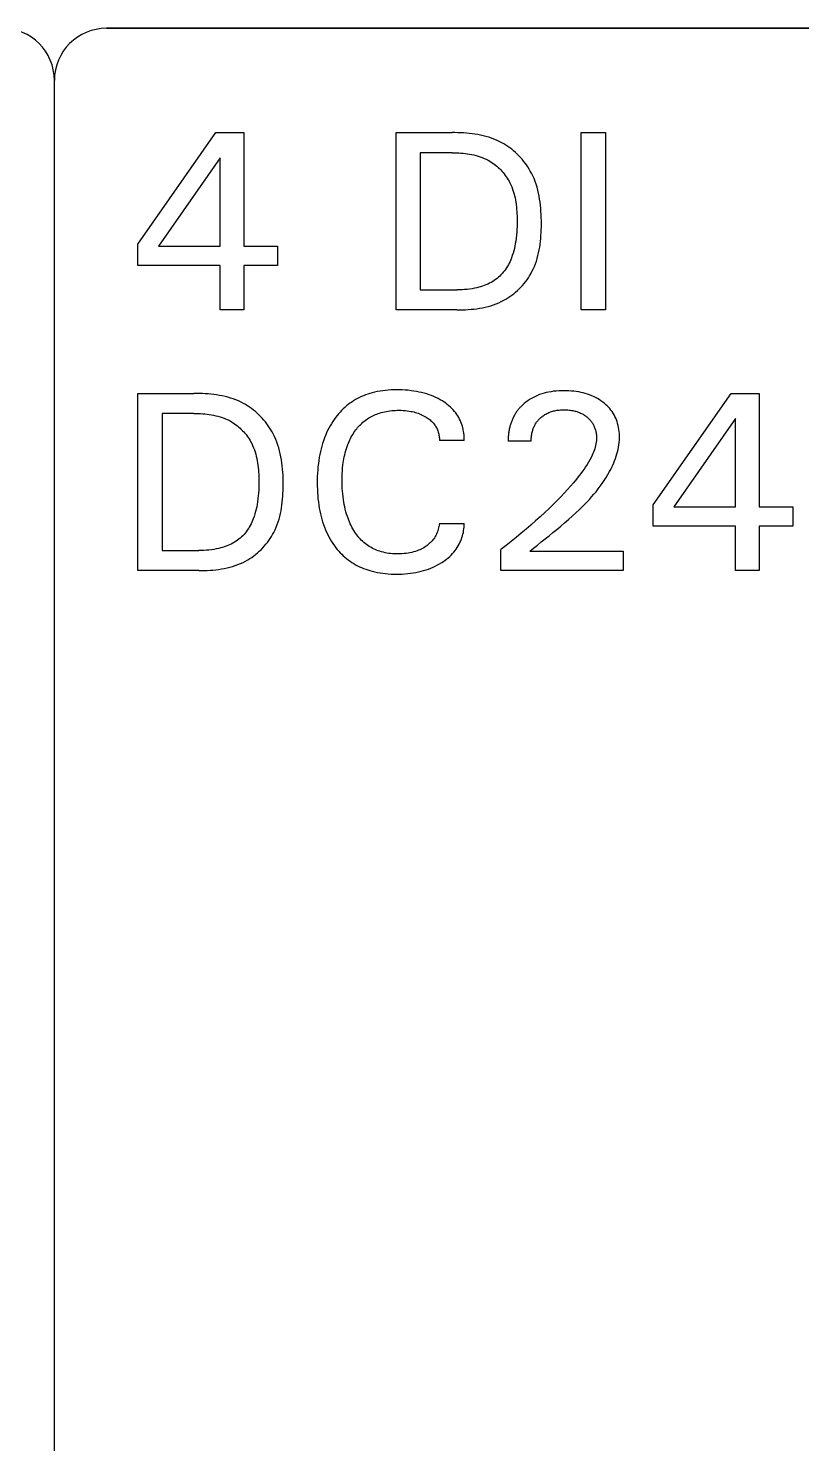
# Model space of a CAD drawing. Extents: x 10 to 656, y -396 to 292.
# Drawn here: x 273.617 to 275.119, y 115.463 to 118.21 of the extents above; entities that cross this region are included whole.
import ezdxf

# ---------------------------------------------------------------- set-up
doc = ezdxf.new("R2010")
doc.units = 0
doc.header["$LTSCALE"] = 5
doc.header["$MEASUREMENT"] = 0
doc.layers.get('0').update_dxf_attribs({"linetype": 'CONTINUOUS'})

msp = doc.modelspace()

# ---------------------------------------------------------------- linework, layer by layer
at = {"color": 7, "linetype": 'Continuous'}
for p, q in [((273.769, 118.2098), (276.6032, 118.2098)), ((276.6032, 118.2098), (273.769, 118.2098)), ((273.6678, 91.5889), (273.6678, 118.1086)), ((273.6678, 101.4882), (273.6678, 118.1086)), ((273.6678, 91.5889), (273.6678, 118.1086)), ((273.6678, 101.4882), (273.6678, 118.1086)), ((273.8297, 117.7908), (273.9814, 118.0073)), ((273.9814, 118.0073), (274.0358, 118.0073)), ((274.0358, 118.0073), (274.0358, 117.7869)), ((274.331, 117.6632), (274.331, 118.0073)), ((274.331, 118.0073), (274.44, 118.0073)), ((274.4454, 118.0073), (274.44, 118.0073)), ((274.4509, 118.0072), (274.4454, 118.0073)), ((274.4565, 118.007), (274.4509, 118.0072)), ((274.462, 118.0067), (274.4565, 118.007)), ((274.4675, 118.0062), (274.462, 118.0067)), ((274.473, 118.0057), (274.4675, 118.0062)), ((274.4785, 118.0051), (274.473, 118.0057)), ((274.484, 118.0043), (274.4785, 118.0051)), ((274.4895, 118.0034), (274.484, 118.0043)), ((274.4949, 118.0023), (274.4895, 118.0034)), ((274.5003, 118.0011), (274.4949, 118.0023)), ((274.5056, 117.9997), (274.5003, 118.0011)), ((274.5109, 117.9982), (274.5056, 117.9997)), ((274.5161, 117.9965), (274.5109, 117.9982)), ((274.5212, 117.9946), (274.5161, 117.9965)), ((274.5263, 117.9925), (274.5212, 117.9946)), ((274.6907, 117.6632), (274.6907, 118.0073)), ((274.6907, 118.0073), (274.7378, 118.0073)), ((274.7378, 118.0073), (274.7378, 117.6632)), ((274.378, 117.9683), (274.378, 117.7022)), ((274.44, 117.9683), (274.378, 117.9683)), ((274.44, 117.9683), (274.4442, 117.9683)), ((274.4442, 117.9683), (274.4484, 117.9682)), ((274.4484, 117.9682), (274.4527, 117.968)), ((274.4527, 117.968), (274.457, 117.9677)), ((274.457, 117.9677), (274.4612, 117.9674)), ((274.4612, 117.9674), (274.4655, 117.9669)), ((274.4655, 117.9669), (274.4697, 117.9664)), ((274.5313, 117.9902), (274.5263, 117.9925)), ((274.5362, 117.9877), (274.5313, 117.9902)), ((274.5402, 117.9854), (274.5362, 117.9877)), ((274.5442, 117.983), (274.5402, 117.9854)), ((274.5481, 117.9804), (274.5442, 117.983)), ((274.5518, 117.9777), (274.5481, 117.9804)), ((274.5556, 117.9749), (274.5518, 117.9777)), ((274.5592, 117.972), (274.5556, 117.9749)), ((274.5627, 117.9689), (274.5592, 117.972)), ((274.5661, 117.9657), (274.5627, 117.9689)), ((273.9897, 117.9583), (273.87, 117.7869)), ((273.9897, 117.7869), (273.9897, 117.9583)), ((274.4697, 117.9664), (274.4739, 117.9657)), ((274.4739, 117.9657), (274.4781, 117.9649)), ((274.4781, 117.9649), (274.4823, 117.964)), ((274.4823, 117.964), (274.4864, 117.963)), ((274.4864, 117.963), (274.4905, 117.9618)), ((274.4905, 117.9618), (274.4946, 117.9605)), ((274.4946, 117.9605), (274.4985, 117.9591)), ((274.4985, 117.9591), (274.5024, 117.9574)), ((274.5024, 117.9574), (274.5063, 117.9557)), ((274.5063, 117.9557), (274.51, 117.9537)), ((274.51, 117.9537), (274.513, 117.952)), ((274.513, 117.952), (274.5159, 117.9502)), ((274.5159, 117.9502), (274.5187, 117.9483)), ((274.5187, 117.9483), (274.5215, 117.9463)), ((274.5215, 117.9463), (274.5242, 117.9442)), ((274.5242, 117.9442), (274.5268, 117.942)), ((274.5268, 117.942), (274.5294, 117.9398)), ((274.5294, 117.9398), (274.5319, 117.9374)), ((274.5694, 117.9624), (274.5661, 117.9657)), ((274.5726, 117.959), (274.5694, 117.9624)), ((274.5757, 117.9555), (274.5726, 117.959)), ((274.5787, 117.9519), (274.5757, 117.9555)), ((274.5816, 117.9482), (274.5787, 117.9519)), ((274.5843, 117.9445), (274.5816, 117.9482)), ((274.5869, 117.9406), (274.5843, 117.9445)), ((274.5894, 117.9367), (274.5869, 117.9406)), ((274.5319, 117.9374), (274.5343, 117.9349)), ((274.5343, 117.9349), (274.5366, 117.9324)), ((274.5366, 117.9324), (274.5389, 117.9298)), ((274.5389, 117.9298), (274.541, 117.9272)), ((274.541, 117.9272), (274.5431, 117.9244)), ((274.5431, 117.9244), (274.5451, 117.9216)), ((274.5451, 117.9216), (274.547, 117.9188)), ((274.547, 117.9188), (274.5488, 117.9159)), ((274.5488, 117.9159), (274.5505, 117.9129)), ((274.5505, 117.9129), (274.5521, 117.9099)), ((274.5917, 117.9327), (274.5894, 117.9367)), ((274.5939, 117.9286), (274.5917, 117.9327)), ((274.5965, 117.9234), (274.5939, 117.9286)), ((274.5989, 117.918), (274.5965, 117.9234)), ((274.601, 117.9125), (274.5989, 117.918)), ((274.603, 117.907), (274.601, 117.9125)), ((274.5521, 117.9099), (274.554, 117.9059)), ((274.554, 117.9059), (274.5557, 117.9019)), ((274.5557, 117.9019), (274.5573, 117.8978)), ((274.5573, 117.8978), (274.5587, 117.8937)), ((274.5587, 117.8937), (274.5599, 117.8895)), ((274.5599, 117.8895), (274.5611, 117.8852)), ((274.5611, 117.8852), (274.562, 117.8809)), ((274.6047, 117.9013), (274.603, 117.907)), ((274.6063, 117.8957), (274.6047, 117.9013)), ((274.6076, 117.8899), (274.6063, 117.8957)), ((274.6088, 117.8841), (274.6076, 117.8899)), ((274.562, 117.8809), (274.5629, 117.8766)), ((274.5629, 117.8766), (274.5636, 117.8722)), ((274.5636, 117.8722), (274.5643, 117.8678)), ((274.5643, 117.8678), (274.5648, 117.8634)), ((274.5648, 117.8634), (274.5652, 117.859)), ((274.5652, 117.859), (274.5655, 117.8546)), ((274.6098, 117.8782), (274.6088, 117.8841)), ((274.6107, 117.8723), (274.6098, 117.8782)), ((274.6114, 117.8664), (274.6107, 117.8723)), ((274.612, 117.8604), (274.6114, 117.8664)), ((274.6124, 117.8544), (274.612, 117.8604)), ((274.5655, 117.8546), (274.5658, 117.8502)), ((274.5658, 117.8502), (274.5659, 117.8457)), ((274.5659, 117.8457), (274.566, 117.8413)), ((274.566, 117.8311), (274.5659, 117.8253)), ((274.566, 117.8413), (274.5661, 117.8369)), ((274.5661, 117.8369), (274.566, 117.8311)), ((274.6128, 117.8484), (274.6124, 117.8544)), ((274.613, 117.8424), (274.6128, 117.8484)), ((274.6131, 117.8363), (274.613, 117.8424)), ((274.6131, 117.8303), (274.6131, 117.8363)), ((274.6131, 117.8246), (274.6131, 117.8303)), ((274.5641, 117.8024), (274.5633, 117.7967)), ((274.5648, 117.8081), (274.5641, 117.8024)), ((274.5653, 117.8138), (274.5648, 117.8081)), ((274.5656, 117.8195), (274.5653, 117.8138)), ((274.5659, 117.8253), (274.5656, 117.8195)), ((274.6114, 117.7962), (274.612, 117.8018)), ((274.612, 117.8018), (274.6124, 117.8075)), ((274.6124, 117.8075), (274.6127, 117.8131)), ((274.6127, 117.8131), (274.613, 117.8188)), ((274.613, 117.8188), (274.6131, 117.8246)), ((273.8297, 117.7493), (273.8297, 117.7908)), ((273.87, 117.7869), (273.9897, 117.7869)), ((274.0358, 117.7869), (274.1009, 117.7869)), ((274.1009, 117.7869), (274.1009, 117.7493)), ((274.5595, 117.7778), (274.5582, 117.7732)), ((274.5607, 117.7825), (274.5595, 117.7778)), ((274.5617, 117.7872), (274.5607, 117.7825)), ((274.5626, 117.7919), (274.5617, 117.7872)), ((274.5633, 117.7967), (274.5626, 117.7919)), ((274.6079, 117.774), (274.609, 117.7795)), ((274.609, 117.7795), (274.6099, 117.785)), ((274.6099, 117.785), (274.6108, 117.7906)), ((274.6108, 117.7906), (274.6114, 117.7962)), ((273.9897, 117.7493), (273.8297, 117.7493)), ((273.9897, 117.6632), (273.9897, 117.7493)), ((274.0358, 117.7493), (274.0358, 117.6632)), ((274.1009, 117.7493), (274.0358, 117.7493)), ((274.5474, 117.7478), (274.5456, 117.7447)), ((274.5492, 117.7509), (274.5474, 117.7478)), ((274.5508, 117.7541), (274.5492, 117.7509)), ((274.5524, 117.7574), (274.5508, 117.7541)), ((274.5538, 117.7607), (274.5524, 117.7574)), ((274.5551, 117.764), (274.5538, 117.7607)), ((274.5567, 117.7686), (274.5551, 117.764)), ((274.5582, 117.7732), (274.5567, 117.7686)), ((274.5974, 117.7424), (274.5996, 117.7475)), ((274.5996, 117.7475), (274.6017, 117.7527)), ((274.6017, 117.7527), (274.6035, 117.7579)), ((274.6035, 117.7579), (274.6051, 117.7632)), ((274.6051, 117.7632), (274.6066, 117.7686)), ((274.6066, 117.7686), (274.6079, 117.774)), ((274.5216, 117.7203), (274.5188, 117.7185)), ((274.5244, 117.7223), (274.5216, 117.7203)), ((274.5271, 117.7243), (274.5244, 117.7223)), ((274.5298, 117.7265), (274.5271, 117.7243)), ((274.5323, 117.7288), (274.5298, 117.7265)), ((274.5347, 117.7311), (274.5323, 117.7288)), ((274.5371, 117.7336), (274.5347, 117.7311)), ((274.5393, 117.7362), (274.5371, 117.7336)), ((274.5414, 117.7388), (274.5393, 117.7362)), ((274.5436, 117.7417), (274.5414, 117.7388)), ((274.5456, 117.7447), (274.5436, 117.7417)), ((274.5825, 117.7179), (274.5853, 117.7217)), ((274.5853, 117.7217), (274.5879, 117.7255)), ((274.5879, 117.7255), (274.5904, 117.7294)), ((274.5904, 117.7294), (274.5927, 117.7334)), ((274.5927, 117.7334), (274.5949, 117.7375)), ((274.5949, 117.7375), (274.5974, 117.7424)), ((274.378, 117.7022), (274.4495, 117.7022)), ((274.4543, 117.7023), (274.4495, 117.7022)), ((274.4592, 117.7024), (274.4543, 117.7023)), ((274.4641, 117.7027), (274.4592, 117.7024)), ((274.4689, 117.7031), (274.4641, 117.7027)), ((274.4737, 117.7037), (274.4689, 117.7031)), ((274.4786, 117.7044), (274.4737, 117.7037)), ((274.4833, 117.7053), (274.4786, 117.7044)), ((274.4881, 117.7063), (274.4833, 117.7053)), ((274.4917, 117.7072), (274.4881, 117.7063)), ((274.4952, 117.7082), (274.4917, 117.7072)), ((274.4987, 117.7093), (274.4952, 117.7082)), ((274.5022, 117.7105), (274.4987, 117.7093)), ((274.5056, 117.7119), (274.5022, 117.7105)), ((274.509, 117.7133), (274.5056, 117.7119)), ((274.5123, 117.7149), (274.509, 117.7133)), ((274.5156, 117.7166), (274.5123, 117.7149)), ((274.5188, 117.7185), (274.5156, 117.7166)), ((274.556, 117.6917), (274.5596, 117.6946)), ((274.5596, 117.6946), (274.5632, 117.6976)), ((274.5632, 117.6976), (274.5667, 117.7007)), ((274.5667, 117.7007), (274.5701, 117.7039)), ((274.5701, 117.7039), (274.5734, 117.7073)), ((274.5734, 117.7073), (274.5765, 117.7107)), ((274.5765, 117.7107), (274.5796, 117.7143)), ((274.5796, 117.7143), (274.5825, 117.7179)), ((274.4713, 117.6639), (274.4768, 117.6644)), ((274.4768, 117.6644), (274.4823, 117.6649)), ((274.4823, 117.6649), (274.4879, 117.6656)), ((274.4879, 117.6656), (274.4933, 117.6665)), ((274.4933, 117.6665), (274.4988, 117.6674)), ((274.4988, 117.6674), (274.5042, 117.6686)), ((274.5042, 117.6686), (274.5096, 117.6699)), ((274.5096, 117.6699), (274.5149, 117.6714)), ((274.5149, 117.6714), (274.5201, 117.6731)), ((274.5201, 117.6731), (274.5253, 117.6749)), ((274.5253, 117.6749), (274.5304, 117.677)), ((274.5304, 117.677), (274.5354, 117.6793)), ((274.5354, 117.6793), (274.5403, 117.6818)), ((274.5403, 117.6818), (274.5443, 117.684)), ((274.5443, 117.684), (274.5483, 117.6865)), ((274.5483, 117.6865), (274.5522, 117.689)), ((274.5522, 117.689), (274.556, 117.6917)), ((274.0358, 117.6632), (273.9897, 117.6632)), ((274.4492, 117.6632), (274.331, 117.6632)), ((274.4492, 117.6632), (274.4547, 117.6632)), ((274.4547, 117.6632), (274.4602, 117.6634)), ((274.4602, 117.6634), (274.4658, 117.6636)), ((274.4658, 117.6636), (274.4713, 117.6639)), ((274.7378, 117.6632), (274.6907, 117.6632)), ((273.8297, 117.1571), (273.8297, 117.5012)), ((273.8297, 117.5012), (273.9388, 117.5012)), ((273.9442, 117.5012), (273.9388, 117.5012)), ((273.9497, 117.5011), (273.9442, 117.5012)), ((273.9552, 117.5009), (273.9497, 117.5011)), ((273.9608, 117.5006), (273.9552, 117.5009)), ((273.9663, 117.5001), (273.9608, 117.5006)), ((273.9718, 117.4996), (273.9663, 117.5001)), ((273.9773, 117.499), (273.9718, 117.4996)), ((274.2761, 117.4996), (274.272, 117.4982)), ((274.2802, 117.501), (274.2761, 117.4996)), ((274.2844, 117.5022), (274.2802, 117.501)), ((274.2895, 117.5035), (274.2844, 117.5022)), ((274.2948, 117.5046), (274.2895, 117.5035)), ((274.3, 117.5056), (274.2948, 117.5046)), ((274.3053, 117.5063), (274.3, 117.5056)), ((274.3106, 117.507), (274.3053, 117.5063)), ((274.3159, 117.5075), (274.3106, 117.507)), ((274.3212, 117.5078), (274.3159, 117.5075)), ((274.3266, 117.508), (274.3212, 117.5078)), ((274.3319, 117.5081), (274.3266, 117.508)), ((274.3376, 117.508), (274.3319, 117.5081)), ((274.3432, 117.5078), (274.3376, 117.508)), ((274.3489, 117.5075), (274.3432, 117.5078)), ((274.3545, 117.5071), (274.3489, 117.5075)), ((274.3601, 117.5064), (274.3545, 117.5071)), ((274.3657, 117.5057), (274.3601, 117.5064)), ((274.3707, 117.5048), (274.3657, 117.5057)), ((274.3757, 117.5038), (274.3707, 117.5048)), ((274.3807, 117.5027), (274.3757, 117.5038)), ((274.3856, 117.5014), (274.3807, 117.5027)), ((274.3905, 117.5), (274.3856, 117.5014)), ((274.3953, 117.4984), (274.3905, 117.5)), ((274.6141, 117.5002), (274.6098, 117.4988)), ((274.6184, 117.5015), (274.6141, 117.5002)), ((274.6227, 117.5026), (274.6184, 117.5015)), ((274.6271, 117.5036), (274.6227, 117.5026)), ((274.632, 117.5045), (274.6271, 117.5036)), ((274.637, 117.5052), (274.632, 117.5045)), ((274.6419, 117.5057), (274.637, 117.5052)), ((274.6469, 117.5061), (274.6419, 117.5057)), ((274.6518, 117.5063), (274.6469, 117.5061)), ((274.6568, 117.5064), (274.6518, 117.5063)), ((274.6617, 117.5063), (274.6568, 117.5064)), ((274.6665, 117.5061), (274.6617, 117.5063)), ((274.6714, 117.5058), (274.6665, 117.5061)), ((274.6762, 117.5053), (274.6714, 117.5058)), ((274.681, 117.5047), (274.6762, 117.5053)), ((274.6858, 117.5039), (274.681, 117.5047)), ((274.6901, 117.5031), (274.6858, 117.5039)), ((274.6943, 117.5021), (274.6901, 117.5031)), ((274.6985, 117.501), (274.6943, 117.5021)), ((274.7027, 117.4997), (274.6985, 117.501)), ((274.7068, 117.4982), (274.7027, 117.4997)), ((274.83, 117.2847), (274.9817, 117.5012)), ((274.9817, 117.5012), (275.0361, 117.5012)), ((275.0361, 117.5012), (275.0361, 117.2808)), ((273.9828, 117.4982), (273.9773, 117.499)), ((273.9882, 117.4973), (273.9828, 117.4982)), ((273.9937, 117.4962), (273.9882, 117.4973)), ((273.9991, 117.495), (273.9937, 117.4962)), ((274.0044, 117.4936), (273.9991, 117.495)), ((274.0097, 117.4921), (274.0044, 117.4936)), ((274.0149, 117.4904), (274.0097, 117.4921)), ((274.02, 117.4885), (274.0149, 117.4904)), ((274.0251, 117.4864), (274.02, 117.4885)), ((274.0301, 117.4841), (274.0251, 117.4864)), ((274.035, 117.4816), (274.0301, 117.4841)), ((274.039, 117.4793), (274.035, 117.4816)), ((274.0429, 117.4769), (274.039, 117.4793)), ((274.0468, 117.4743), (274.0429, 117.4769)), ((274.0506, 117.4716), (274.0468, 117.4743)), ((274.2316, 117.4739), (274.2284, 117.4709)), ((274.2348, 117.4767), (274.2316, 117.4739)), ((274.2382, 117.4794), (274.2348, 117.4767)), ((274.2416, 117.482), (274.2382, 117.4794)), ((274.2451, 117.4844), (274.2416, 117.482)), ((274.2487, 117.4868), (274.2451, 117.4844)), ((274.2524, 117.489), (274.2487, 117.4868)), ((274.2562, 117.4911), (274.2524, 117.489)), ((274.2601, 117.4931), (274.2562, 117.4911)), ((274.264, 117.4949), (274.2601, 117.4931)), ((274.268, 117.4966), (274.264, 117.4949)), ((274.272, 117.4982), (274.268, 117.4966)), ((274.3998, 117.4968), (274.3953, 117.4984)), ((274.4042, 117.495), (274.3998, 117.4968)), ((274.4085, 117.4931), (274.4042, 117.495)), ((274.4127, 117.491), (274.4085, 117.4931)), ((274.4169, 117.4888), (274.4127, 117.491)), ((274.421, 117.4864), (274.4169, 117.4888)), ((274.4242, 117.4843), (274.421, 117.4864)), ((274.4274, 117.4821), (274.4242, 117.4843)), ((274.4306, 117.4797), (274.4274, 117.4821)), ((274.4336, 117.4773), (274.4306, 117.4797)), ((274.4365, 117.4747), (274.4336, 117.4773)), ((274.4393, 117.472), (274.4365, 117.4747)), ((274.442, 117.4692), (274.4393, 117.472)), ((274.5705, 117.4722), (274.5695, 117.471)), ((274.5716, 117.4735), (274.5705, 117.4722)), ((274.5728, 117.4747), (274.5716, 117.4735)), ((274.5739, 117.4759), (274.5728, 117.4747)), ((274.5751, 117.477), (274.5739, 117.4759)), ((274.5763, 117.4782), (274.5751, 117.477)), ((274.5775, 117.4793), (274.5763, 117.4782)), ((274.5787, 117.4804), (274.5775, 117.4793)), ((274.58, 117.4815), (274.5787, 117.4804)), ((274.5833, 117.4842), (274.58, 117.4815)), ((274.5867, 117.4867), (274.5833, 117.4842)), ((274.5903, 117.4891), (274.5867, 117.4867)), ((274.5939, 117.4913), (274.5903, 117.4891)), ((274.5977, 117.4934), (274.5939, 117.4913)), ((274.6015, 117.4953), (274.5977, 117.4934)), ((274.6056, 117.4971), (274.6015, 117.4953)), ((274.6098, 117.4988), (274.6056, 117.4971)), ((274.7109, 117.4966), (274.7068, 117.4982)), ((274.7146, 117.4949), (274.7109, 117.4966)), ((274.7183, 117.4931), (274.7146, 117.4949)), ((274.7219, 117.4912), (274.7183, 117.4931)), ((274.7254, 117.4891), (274.7219, 117.4912)), ((274.7288, 117.4868), (274.7254, 117.4891)), ((274.7322, 117.4844), (274.7288, 117.4868)), ((274.7351, 117.4821), (274.7322, 117.4844)), ((274.7379, 117.4797), (274.7351, 117.4821)), ((274.7407, 117.4772), (274.7379, 117.4797)), ((274.7433, 117.4745), (274.7407, 117.4772)), ((274.7458, 117.4717), (274.7433, 117.4745)), ((273.8768, 117.4622), (273.8768, 117.1961)), ((273.9388, 117.4622), (273.8768, 117.4622)), ((273.9388, 117.4622), (273.943, 117.4622)), ((273.943, 117.4622), (273.9472, 117.4621)), ((273.9472, 117.4621), (273.9515, 117.4619)), ((273.9515, 117.4619), (273.9557, 117.4616)), ((273.9557, 117.4616), (273.96, 117.4613)), ((273.96, 117.4613), (273.9643, 117.4608)), ((273.9643, 117.4608), (273.9685, 117.4603)), ((273.9685, 117.4603), (273.9727, 117.4596)), ((273.9727, 117.4596), (273.9769, 117.4588)), ((273.9769, 117.4588), (273.9811, 117.4579)), ((273.9811, 117.4579), (273.9852, 117.4569)), ((273.9852, 117.4569), (273.9893, 117.4557)), ((273.9893, 117.4557), (273.9933, 117.4544)), ((273.9933, 117.4544), (273.9973, 117.453)), ((273.9973, 117.453), (274.0012, 117.4513)), ((274.0012, 117.4513), (274.005, 117.4496)), ((274.005, 117.4496), (274.0088, 117.4476)), ((274.0088, 117.4476), (274.0118, 117.4459)), ((274.0118, 117.4459), (274.0147, 117.4441)), ((274.0543, 117.4688), (274.0506, 117.4716)), ((274.0579, 117.4659), (274.0543, 117.4688)), ((274.0615, 117.4628), (274.0579, 117.4659)), ((274.0649, 117.4596), (274.0615, 117.4628)), ((274.0682, 117.4563), (274.0649, 117.4596)), ((274.0714, 117.4529), (274.0682, 117.4563)), ((274.0745, 117.4494), (274.0714, 117.4529)), ((274.0775, 117.4458), (274.0745, 117.4494)), ((274.0803, 117.4421), (274.0775, 117.4458)), ((274.2082, 117.4466), (274.2055, 117.4423)), ((274.2111, 117.4508), (274.2082, 117.4466)), ((274.2141, 117.4549), (274.2111, 117.4508)), ((274.2168, 117.4583), (274.2141, 117.4549)), ((274.2195, 117.4616), (274.2168, 117.4583)), ((274.2224, 117.4648), (274.2195, 117.4616)), ((274.2254, 117.4679), (274.2224, 117.4648)), ((274.2284, 117.4709), (274.2254, 117.4679)), ((274.2645, 117.443), (274.2666, 117.445)), ((274.2666, 117.445), (274.2688, 117.4468)), ((274.2688, 117.4468), (274.2711, 117.4486)), ((274.2711, 117.4486), (274.2734, 117.4503)), ((274.2734, 117.4503), (274.2758, 117.4519)), ((274.2758, 117.4519), (274.2782, 117.4535)), ((274.2782, 117.4535), (274.2807, 117.455)), ((274.2807, 117.455), (274.2832, 117.4563)), ((274.2832, 117.4563), (274.2858, 117.4576)), ((274.2858, 117.4576), (274.2884, 117.4589)), ((274.2884, 117.4589), (274.291, 117.46)), ((274.291, 117.46), (274.2937, 117.4611)), ((274.2937, 117.4611), (274.2964, 117.4621)), ((274.2964, 117.4621), (274.2992, 117.463)), ((274.2992, 117.463), (274.3019, 117.4638)), ((274.3019, 117.4638), (274.3053, 117.4647)), ((274.3053, 117.4647), (274.3088, 117.4655)), ((274.3088, 117.4655), (274.3122, 117.4662)), ((274.3122, 117.4662), (274.3157, 117.4668)), ((274.3157, 117.4668), (274.3192, 117.4673)), ((274.3192, 117.4673), (274.3227, 117.4677)), ((274.3227, 117.4677), (274.3262, 117.468)), ((274.3262, 117.468), (274.3298, 117.4682)), ((274.3298, 117.4682), (274.3333, 117.4683)), ((274.3333, 117.4683), (274.3368, 117.4683)), ((274.3368, 117.4683), (274.3408, 117.4683)), ((274.3408, 117.4683), (274.3448, 117.4681)), ((274.3448, 117.4681), (274.3487, 117.4678)), ((274.3487, 117.4678), (274.3527, 117.4674)), ((274.3527, 117.4674), (274.3566, 117.4669)), ((274.3566, 117.4669), (274.3596, 117.4663)), ((274.3596, 117.4663), (274.3626, 117.4658)), ((274.3626, 117.4658), (274.3655, 117.4651)), ((274.3655, 117.4651), (274.3684, 117.4643)), ((274.3684, 117.4643), (274.3713, 117.4634)), ((274.3713, 117.4634), (274.3742, 117.4625)), ((274.3742, 117.4625), (274.3768, 117.4615)), ((274.3768, 117.4615), (274.3795, 117.4604)), ((274.3795, 117.4604), (274.382, 117.4592)), ((274.382, 117.4592), (274.3846, 117.4579)), ((274.3846, 117.4579), (274.387, 117.4566)), ((274.387, 117.4566), (274.3895, 117.4551)), ((274.3895, 117.4551), (274.3915, 117.4539)), ((274.3915, 117.4539), (274.3934, 117.4526)), ((274.3934, 117.4526), (274.3953, 117.4512)), ((274.3953, 117.4512), (274.3971, 117.4497)), ((274.3971, 117.4497), (274.3989, 117.4482)), ((274.3989, 117.4482), (274.4006, 117.4466)), ((274.4006, 117.4466), (274.4022, 117.4449)), ((274.4022, 117.4449), (274.4037, 117.4432)), ((274.4445, 117.4663), (274.442, 117.4692)), ((274.4468, 117.4634), (274.4445, 117.4663)), ((274.4489, 117.4604), (274.4468, 117.4634)), ((274.4509, 117.4574), (274.4489, 117.4604)), ((274.4527, 117.4542), (274.4509, 117.4574)), ((274.4544, 117.451), (274.4527, 117.4542)), ((274.456, 117.4477), (274.4544, 117.451)), ((274.4574, 117.4443), (274.456, 117.4477)), ((274.5549, 117.4457), (274.5543, 117.4441)), ((274.5555, 117.4474), (274.5549, 117.4457)), ((274.5562, 117.4491), (274.5555, 117.4474)), ((274.5569, 117.4507), (274.5562, 117.4491)), ((274.5576, 117.4523), (274.5569, 117.4507)), ((274.5583, 117.4539), (274.5576, 117.4523)), ((274.5591, 117.4555), (274.5583, 117.4539)), ((274.56, 117.4571), (274.5591, 117.4555)), ((274.5608, 117.4586), (274.56, 117.4571)), ((274.5617, 117.4601), (274.5608, 117.4586)), ((274.5626, 117.4616), (274.5617, 117.4601)), ((274.5635, 117.463), (274.5626, 117.4616)), ((274.5644, 117.4644), (274.5635, 117.463)), ((274.5654, 117.4658), (274.5644, 117.4644)), ((274.5664, 117.4671), (274.5654, 117.4658)), ((274.5674, 117.4684), (274.5664, 117.4671)), ((274.5684, 117.4697), (274.5674, 117.4684)), ((274.5695, 117.471), (274.5684, 117.4697)), ((274.603, 117.4437), (274.604, 117.4451)), ((274.604, 117.4451), (274.605, 117.4465)), ((274.605, 117.4465), (274.6061, 117.4479)), ((274.6061, 117.4479), (274.6072, 117.4492)), ((274.6072, 117.4492), (274.6084, 117.4505)), ((274.6084, 117.4505), (274.6096, 117.4517)), ((274.6096, 117.4517), (274.6108, 117.453)), ((274.6108, 117.453), (274.6123, 117.4543)), ((274.6123, 117.4543), (274.6138, 117.4556)), ((274.6138, 117.4556), (274.6154, 117.4568)), ((274.6154, 117.4568), (274.6169, 117.4579)), ((274.6169, 117.4579), (274.6186, 117.4591)), ((274.6186, 117.4591), (274.6202, 117.4601)), ((274.6202, 117.4601), (274.622, 117.4611)), ((274.622, 117.4611), (274.6237, 117.462)), ((274.6237, 117.462), (274.6255, 117.4629)), ((274.6255, 117.4629), (274.6274, 117.4638)), ((274.6274, 117.4638), (274.6293, 117.4645)), ((274.6293, 117.4645), (274.6312, 117.4652)), ((274.6312, 117.4652), (274.6331, 117.4659)), ((274.6331, 117.4659), (274.6351, 117.4665)), ((274.6351, 117.4665), (274.637, 117.467)), ((274.637, 117.467), (274.639, 117.4675)), ((274.639, 117.4675), (274.6412, 117.4679)), ((274.6412, 117.4679), (274.6434, 117.4683)), ((274.6434, 117.4683), (274.6456, 117.4686)), ((274.6456, 117.4686), (274.6479, 117.4689)), ((274.6479, 117.4689), (274.6501, 117.469)), ((274.6501, 117.469), (274.6523, 117.4692)), ((274.6523, 117.4692), (274.6546, 117.4693)), ((274.6546, 117.4693), (274.6568, 117.4693)), ((274.6568, 117.4693), (274.6593, 117.4693)), ((274.6593, 117.4693), (274.6618, 117.4692)), ((274.6618, 117.4692), (274.6643, 117.469)), ((274.6643, 117.469), (274.6668, 117.4688)), ((274.6668, 117.4688), (274.6692, 117.4685)), ((274.6692, 117.4685), (274.6717, 117.4682)), ((274.6717, 117.4682), (274.6742, 117.4677)), ((274.6742, 117.4677), (274.6761, 117.4674)), ((274.6761, 117.4674), (274.678, 117.4669)), ((274.678, 117.4669), (274.6799, 117.4664)), ((274.6799, 117.4664), (274.6818, 117.4659)), ((274.6818, 117.4659), (274.6836, 117.4653)), ((274.6836, 117.4653), (274.6855, 117.4646)), ((274.6855, 117.4646), (274.6873, 117.4639)), ((274.6873, 117.4639), (274.6891, 117.4631)), ((274.6891, 117.4631), (274.6908, 117.4623)), ((274.6908, 117.4623), (274.6924, 117.4615)), ((274.6924, 117.4615), (274.6941, 117.4606)), ((274.6941, 117.4606), (274.6956, 117.4597)), ((274.6956, 117.4597), (274.6972, 117.4587)), ((274.6972, 117.4587), (274.6987, 117.4576)), ((274.6987, 117.4576), (274.7002, 117.4565)), ((274.7002, 117.4565), (274.7017, 117.4554)), ((274.7017, 117.4554), (274.703, 117.4543)), ((274.703, 117.4543), (274.7043, 117.4532)), ((274.7043, 117.4532), (274.7055, 117.452)), ((274.7055, 117.452), (274.7067, 117.4508)), ((274.7067, 117.4508), (274.7079, 117.4495)), ((274.7079, 117.4495), (274.709, 117.4482)), ((274.709, 117.4482), (274.71, 117.4469)), ((274.71, 117.4469), (274.711, 117.4455)), ((274.711, 117.4455), (274.712, 117.4441)), ((274.7481, 117.4689), (274.7458, 117.4717)), ((274.7503, 117.4659), (274.7481, 117.4689)), ((274.7523, 117.4628), (274.7503, 117.4659)), ((274.7542, 117.4597), (274.7523, 117.4628)), ((274.7559, 117.4564), (274.7542, 117.4597)), ((274.7575, 117.4531), (274.7559, 117.4564)), ((274.7589, 117.4497), (274.7575, 117.4531)), ((274.7601, 117.4463), (274.7589, 117.4497)), ((274.7612, 117.4428), (274.7601, 117.4463)), ((274.99, 117.4522), (274.8702, 117.2808)), ((274.99, 117.2808), (274.99, 117.4522)), ((274.0147, 117.4441), (274.0175, 117.4422)), ((274.0175, 117.4422), (274.0203, 117.4402)), ((274.0203, 117.4402), (274.023, 117.4381)), ((274.023, 117.4381), (274.0256, 117.4359)), ((274.0256, 117.4359), (274.0282, 117.4337)), ((274.0282, 117.4337), (274.0307, 117.4313)), ((274.0307, 117.4313), (274.0331, 117.4288)), ((274.0331, 117.4288), (274.0354, 117.4263)), ((274.0354, 117.4263), (274.0377, 117.4237)), ((274.0377, 117.4237), (274.0398, 117.4211)), ((274.0398, 117.4211), (274.0419, 117.4183)), ((274.0419, 117.4183), (274.0439, 117.4155)), ((274.0831, 117.4384), (274.0803, 117.4421)), ((274.0857, 117.4345), (274.0831, 117.4384)), ((274.0882, 117.4306), (274.0857, 117.4345)), ((274.0905, 117.4266), (274.0882, 117.4306)), ((274.0927, 117.4225), (274.0905, 117.4266)), ((274.0953, 117.4173), (274.0927, 117.4225)), ((274.0977, 117.4119), (274.0953, 117.4173)), ((274.1941, 117.4197), (274.192, 117.4146)), ((274.1961, 117.4244), (274.1941, 117.4197)), ((274.1982, 117.429), (274.1961, 117.4244)), ((274.2005, 117.4335), (274.1982, 117.429)), ((274.203, 117.438), (274.2005, 117.4335)), ((274.2055, 117.4423), (274.203, 117.438)), ((274.2442, 117.4166), (274.2459, 117.4195)), ((274.2459, 117.4195), (274.2475, 117.4223)), ((274.2475, 117.4223), (274.2493, 117.4251)), ((274.2493, 117.4251), (274.2512, 117.4278)), ((274.2512, 117.4278), (274.2529, 117.4302)), ((274.2529, 117.4302), (274.2547, 117.4324)), ((274.2547, 117.4324), (274.2565, 117.4347)), ((274.2565, 117.4347), (274.2584, 117.4369)), ((274.2584, 117.4369), (274.2604, 117.439)), ((274.2604, 117.439), (274.2624, 117.441)), ((274.2624, 117.441), (274.2645, 117.443)), ((274.4037, 117.4432), (274.4051, 117.4415)), ((274.4051, 117.4415), (274.4063, 117.4397)), ((274.4063, 117.4397), (274.4075, 117.4379)), ((274.4075, 117.4379), (274.4086, 117.4361)), ((274.4086, 117.4361), (274.4097, 117.4342)), ((274.4097, 117.4342), (274.4106, 117.4322)), ((274.4106, 117.4322), (274.4115, 117.4302)), ((274.4115, 117.4302), (274.4123, 117.4282)), ((274.4123, 117.4282), (274.4129, 117.4262)), ((274.4129, 117.4262), (274.4135, 117.4242)), ((274.4135, 117.4242), (274.414, 117.4222)), ((274.414, 117.4222), (274.4144, 117.4202)), ((274.4144, 117.4202), (274.4147, 117.4182)), ((274.4147, 117.4182), (274.4149, 117.4162)), ((274.4587, 117.4408), (274.4574, 117.4443)), ((274.4598, 117.4375), (274.4587, 117.4408)), ((274.4607, 117.4342), (274.4598, 117.4375)), ((274.4615, 117.4308), (274.4607, 117.4342)), ((274.4622, 117.4273), (274.4615, 117.4308)), ((274.4627, 117.4239), (274.4622, 117.4273)), ((274.4631, 117.4204), (274.4627, 117.4239)), ((274.4633, 117.417), (274.4631, 117.4204)), ((274.549, 117.418), (274.5489, 117.4161)), ((274.5492, 117.4199), (274.549, 117.418)), ((274.5494, 117.4219), (274.5492, 117.4199)), ((274.5496, 117.4238), (274.5494, 117.4219)), ((274.5499, 117.4258), (274.5496, 117.4238)), ((274.5502, 117.4277), (274.5499, 117.4258)), ((274.5505, 117.4296), (274.5502, 117.4277)), ((274.5509, 117.4315), (274.5505, 117.4296)), ((274.5513, 117.4335), (274.5509, 117.4315)), ((274.5517, 117.4354), (274.5513, 117.4335)), ((274.5522, 117.4373), (274.5517, 117.4354)), ((274.5527, 117.439), (274.5522, 117.4373)), ((274.5532, 117.4407), (274.5527, 117.439)), ((274.5537, 117.4424), (274.5532, 117.4407)), ((274.5543, 117.4441), (274.5537, 117.4424)), ((274.5936, 117.4149), (274.5938, 117.4171)), ((274.5938, 117.4171), (274.5941, 117.4193)), ((274.5941, 117.4193), (274.5944, 117.4215)), ((274.5944, 117.4215), (274.5948, 117.4237)), ((274.5948, 117.4237), (274.5953, 117.4258)), ((274.5953, 117.4258), (274.5958, 117.4276)), ((274.5958, 117.4276), (274.5963, 117.4293)), ((274.5963, 117.4293), (274.5968, 117.431)), ((274.5968, 117.431), (274.5974, 117.4327)), ((274.5974, 117.4327), (274.598, 117.4343)), ((274.598, 117.4343), (274.5987, 117.436)), ((274.5987, 117.436), (274.5995, 117.4376)), ((274.5995, 117.4376), (274.6003, 117.4392)), ((274.6003, 117.4392), (274.6011, 117.4407)), ((274.6011, 117.4407), (274.602, 117.4422)), ((274.602, 117.4422), (274.603, 117.4437)), ((274.712, 117.4441), (274.7129, 117.4426)), ((274.7129, 117.4426), (274.7137, 117.4412)), ((274.7137, 117.4412), (274.7145, 117.4396)), ((274.7145, 117.4396), (274.7153, 117.4381)), ((274.7153, 117.4381), (274.7159, 117.4365)), ((274.7159, 117.4365), (274.7166, 117.4349)), ((274.7166, 117.4349), (274.7172, 117.4333)), ((274.7172, 117.4333), (274.7177, 117.4317)), ((274.7177, 117.4317), (274.7182, 117.43)), ((274.7182, 117.43), (274.7186, 117.4282)), ((274.7186, 117.4282), (274.719, 117.4263)), ((274.719, 117.4263), (274.7194, 117.4245)), ((274.7194, 117.4245), (274.7197, 117.4226)), ((274.7197, 117.4226), (274.7199, 117.4207)), ((274.7199, 117.4207), (274.7201, 117.4188)), ((274.7201, 117.4188), (274.7202, 117.417)), ((274.7623, 117.4389), (274.7612, 117.4428)), ((274.7631, 117.435), (274.7623, 117.4389)), ((274.7638, 117.4311), (274.7631, 117.435)), ((274.7643, 117.4271), (274.7638, 117.4311)), ((274.7647, 117.4231), (274.7643, 117.4271)), ((274.7648, 117.4191), (274.7647, 117.4231)), ((274.7649, 117.4151), (274.7648, 117.4191)), ((274.0439, 117.4155), (274.0458, 117.4127)), ((274.0458, 117.4127), (274.0476, 117.4098)), ((274.0476, 117.4098), (274.0493, 117.4068)), ((274.0493, 117.4068), (274.0508, 117.4038)), ((274.0508, 117.4038), (274.0527, 117.3998)), ((274.0527, 117.3998), (274.0545, 117.3958)), ((274.0545, 117.3958), (274.056, 117.3917)), ((274.056, 117.3917), (274.0575, 117.3876)), ((274.0998, 117.4064), (274.0977, 117.4119)), ((274.1018, 117.4009), (274.0998, 117.4064)), ((274.1035, 117.3952), (274.1018, 117.4009)), ((274.105, 117.3895), (274.1035, 117.3952)), ((274.1855, 117.3935), (274.1842, 117.3881)), ((274.1869, 117.3988), (274.1855, 117.3935)), ((274.1885, 117.4041), (274.1869, 117.3988)), ((274.1902, 117.4094), (274.1885, 117.4041)), ((274.192, 117.4146), (274.1902, 117.4094)), ((274.2324, 117.3861), (274.2335, 117.3901)), ((274.2335, 117.3901), (274.2347, 117.394)), ((274.2347, 117.394), (274.236, 117.3979)), ((274.236, 117.3979), (274.2374, 117.4017)), ((274.2374, 117.4017), (274.2386, 117.4048)), ((274.2386, 117.4048), (274.2399, 117.4078)), ((274.2399, 117.4078), (274.2413, 117.4108)), ((274.2413, 117.4108), (274.2427, 117.4137)), ((274.2427, 117.4137), (274.2442, 117.4166)), ((274.4149, 117.4162), (274.4151, 117.4141)), ((274.4151, 117.4141), (274.4151, 117.4121)), ((274.4151, 117.4121), (274.4151, 117.41)), ((274.4634, 117.41), (274.4151, 117.41)), ((274.4634, 117.4135), (274.4633, 117.417)), ((274.4634, 117.41), (274.4634, 117.4135)), ((274.5488, 117.4122), (274.5487, 117.4102)), ((274.5487, 117.4102), (274.5488, 117.4083)), ((274.5489, 117.4161), (274.5488, 117.4141)), ((274.5488, 117.4141), (274.5488, 117.4122)), ((274.5934, 117.4083), (274.5488, 117.4083)), ((274.5934, 117.4105), (274.5935, 117.4127)), ((274.5934, 117.4083), (274.5934, 117.4105)), ((274.5935, 117.4127), (274.5936, 117.4149)), ((274.7157, 117.3905), (274.7145, 117.3874)), ((274.7167, 117.3937), (274.7157, 117.3905)), ((274.7177, 117.3969), (274.7167, 117.3937)), ((274.7185, 117.4001), (274.7177, 117.3969)), ((274.7192, 117.4034), (274.7185, 117.4001)), ((274.7197, 117.4066), (274.7192, 117.4034)), ((274.72, 117.4099), (274.7197, 117.4066)), ((274.7202, 117.4132), (274.72, 117.4099)), ((274.7202, 117.417), (274.7202, 117.4151)), ((274.7202, 117.4151), (274.7202, 117.4132)), ((274.7611, 117.388), (274.7621, 117.3925)), ((274.7621, 117.3925), (274.763, 117.397)), ((274.763, 117.397), (274.7638, 117.4015)), ((274.7638, 117.4015), (274.7643, 117.406)), ((274.7643, 117.406), (274.7647, 117.4106)), ((274.7647, 117.4106), (274.7649, 117.4151)), ((274.0575, 117.3876), (274.0587, 117.3834)), ((274.0587, 117.3834), (274.0598, 117.3791)), ((274.0598, 117.3791), (274.0608, 117.3748)), ((274.0608, 117.3748), (274.0617, 117.3705)), ((274.0617, 117.3705), (274.0624, 117.3661)), ((274.0624, 117.3661), (274.063, 117.3617)), ((274.1064, 117.3838), (274.105, 117.3895)), ((274.1076, 117.378), (274.1064, 117.3838)), ((274.1086, 117.3721), (274.1076, 117.378)), ((274.1095, 117.3662), (274.1086, 117.3721)), ((274.1102, 117.3603), (274.1095, 117.3662)), ((274.1802, 117.3649), (274.1795, 117.3587)), ((274.181, 117.3711), (274.1802, 117.3649)), ((274.182, 117.3773), (274.181, 117.3711)), ((274.183, 117.3827), (274.182, 117.3773)), ((274.1842, 117.3881), (274.183, 117.3827)), ((274.2274, 117.3569), (274.228, 117.3628)), ((274.228, 117.3628), (274.2291, 117.3702)), ((274.2291, 117.3702), (274.2298, 117.3742)), ((274.2298, 117.3742), (274.2306, 117.3782)), ((274.2306, 117.3782), (274.2314, 117.3822)), ((274.2314, 117.3822), (274.2324, 117.3861)), ((274.7019, 117.363), (274.6991, 117.3586)), ((274.7046, 117.3674), (274.7019, 117.363)), ((274.7072, 117.3719), (274.7046, 117.3674)), ((274.7096, 117.3765), (274.7072, 117.3719)), ((274.7119, 117.3813), (274.7096, 117.3765)), ((274.7132, 117.3843), (274.7119, 117.3813)), ((274.7145, 117.3874), (274.7132, 117.3843)), ((274.7517, 117.3619), (274.7536, 117.3662)), ((274.7536, 117.3662), (274.7553, 117.3705)), ((274.7553, 117.3705), (274.757, 117.3748)), ((274.757, 117.3748), (274.7585, 117.3792)), ((274.7585, 117.3792), (274.7598, 117.3836)), ((274.7598, 117.3836), (274.7611, 117.388)), ((274.063, 117.3617), (274.0636, 117.3573)), ((274.0636, 117.3573), (274.064, 117.3529)), ((274.064, 117.3529), (274.0643, 117.3485)), ((274.0643, 117.3485), (274.0646, 117.3441)), ((274.0646, 117.3441), (274.0647, 117.3396)), ((274.0647, 117.3396), (274.0648, 117.3352)), ((274.0648, 117.3352), (274.0649, 117.3308)), ((274.1108, 117.3543), (274.1102, 117.3603)), ((274.1112, 117.3483), (274.1108, 117.3543)), ((274.1116, 117.3423), (274.1112, 117.3483)), ((274.1118, 117.3363), (274.1116, 117.3423)), ((274.1119, 117.3302), (274.1118, 117.3363)), ((274.1782, 117.3401), (274.1781, 117.3338)), ((274.1785, 117.3463), (274.1782, 117.3401)), ((274.179, 117.3525), (274.1785, 117.3463)), ((274.1795, 117.3587), (274.179, 117.3525)), ((274.2263, 117.3332), (274.2264, 117.3391)), ((274.2264, 117.3391), (274.2266, 117.3451)), ((274.2266, 117.3451), (274.2269, 117.351)), ((274.2269, 117.351), (274.2274, 117.3569)), ((274.6812, 117.3347), (274.6755, 117.3278)), ((274.6868, 117.3418), (274.6812, 117.3347)), ((274.69, 117.3459), (274.6868, 117.3418)), ((274.6931, 117.3501), (274.69, 117.3459)), ((274.6961, 117.3543), (274.6931, 117.3501)), ((274.6991, 117.3586), (274.6961, 117.3543)), ((274.7352, 117.3321), (274.7388, 117.3378)), ((274.7388, 117.3378), (274.7422, 117.3435)), ((274.7422, 117.3435), (274.7455, 117.3495)), ((274.7455, 117.3495), (274.7477, 117.3536)), ((274.7477, 117.3536), (274.7497, 117.3577)), ((274.7497, 117.3577), (274.7517, 117.3619)), ((274.064, 117.3077), (274.0635, 117.302)), ((274.0644, 117.3134), (274.064, 117.3077)), ((274.0647, 117.3192), (274.0644, 117.3134)), ((274.0648, 117.325), (274.0647, 117.3192)), ((274.0649, 117.3308), (274.0648, 117.325)), ((274.1115, 117.307), (274.1117, 117.3127)), ((274.1117, 117.3127), (274.1119, 117.3185)), ((274.1119, 117.3242), (274.1119, 117.3302)), ((274.1119, 117.3185), (274.1119, 117.3242)), ((274.1781, 117.3338), (274.178, 117.3276)), ((274.178, 117.3276), (274.1781, 117.3214)), ((274.1781, 117.3214), (274.1783, 117.3152)), ((274.1783, 117.3152), (274.1785, 117.309)), ((274.1785, 117.309), (274.179, 117.3028)), ((274.2264, 117.3277), (274.2263, 117.3332)), ((274.2265, 117.3223), (274.2264, 117.3277)), ((274.2267, 117.3168), (274.2265, 117.3223)), ((274.2271, 117.3114), (274.2267, 117.3168)), ((274.2276, 117.3059), (274.2271, 117.3114)), ((274.6575, 117.3076), (274.6514, 117.3011)), ((274.6636, 117.3143), (274.6575, 117.3076)), ((274.6696, 117.321), (274.6636, 117.3143)), ((274.6755, 117.3278), (274.6696, 117.321)), ((274.7151, 117.3053), (274.7194, 117.3104)), ((274.7194, 117.3104), (274.7235, 117.3157)), ((274.7235, 117.3157), (274.7275, 117.3211)), ((274.7275, 117.3211), (274.7314, 117.3265)), ((274.7314, 117.3265), (274.7352, 117.3321)), ((274.0605, 117.2811), (274.0594, 117.2764)), ((274.0613, 117.2858), (274.0605, 117.2811)), ((274.0621, 117.2906), (274.0613, 117.2858)), ((274.0629, 117.2963), (274.0621, 117.2906)), ((274.0635, 117.302), (274.0629, 117.2963)), ((274.1087, 117.2789), (274.1095, 117.2845)), ((274.1095, 117.2845), (274.1102, 117.2901)), ((274.1102, 117.2901), (274.1108, 117.2957)), ((274.1108, 117.2957), (274.1112, 117.3014)), ((274.1112, 117.3014), (274.1115, 117.307)), ((274.179, 117.3028), (274.1795, 117.2966)), ((274.1795, 117.2966), (274.1802, 117.2905)), ((274.1802, 117.2905), (274.1811, 117.2843)), ((274.1811, 117.2843), (274.1821, 117.2782)), ((274.2281, 117.3005), (274.2276, 117.3059)), ((274.2289, 117.2951), (274.2281, 117.3005)), ((274.2296, 117.2903), (274.2289, 117.2951)), ((274.2305, 117.2856), (274.2296, 117.2903)), ((274.2314, 117.2808), (274.2305, 117.2856)), ((274.2325, 117.2762), (274.2314, 117.2808)), ((274.6367, 117.2863), (274.6282, 117.278)), ((274.6451, 117.2947), (274.6367, 117.2863)), ((274.6514, 117.3011), (274.6451, 117.2947)), ((274.6875, 117.276), (274.6923, 117.2807)), ((274.6923, 117.2807), (274.697, 117.2854)), ((274.697, 117.2854), (274.7017, 117.2903)), ((274.7017, 117.2903), (274.7063, 117.2952)), ((274.7063, 117.2952), (274.7107, 117.3002)), ((274.7107, 117.3002), (274.7151, 117.3053)), ((274.83, 117.2432), (274.83, 117.2847)), ((274.8702, 117.2808), (274.99, 117.2808)), ((275.0361, 117.2808), (275.1012, 117.2808)), ((275.1012, 117.2808), (275.1012, 117.2432)), ((274.0526, 117.2546), (274.0512, 117.2513)), ((274.0539, 117.2579), (274.0526, 117.2546)), ((274.0555, 117.2625), (274.0539, 117.2579)), ((274.057, 117.2671), (274.0555, 117.2625)), ((274.0583, 117.2717), (274.057, 117.2671)), ((274.0594, 117.2764), (274.0583, 117.2717)), ((274.1023, 117.2518), (274.1039, 117.2571)), ((274.1039, 117.2571), (274.1054, 117.2625)), ((274.1054, 117.2625), (274.1066, 117.2679)), ((274.1066, 117.2679), (274.1078, 117.2734)), ((274.1078, 117.2734), (274.1087, 117.2789)), ((274.1821, 117.2782), (274.1831, 117.2729)), ((274.1831, 117.2729), (274.1842, 117.2675)), ((274.1842, 117.2675), (274.1855, 117.2622)), ((274.1855, 117.2622), (274.1869, 117.2569)), ((274.1869, 117.2569), (274.1885, 117.2516)), ((274.2337, 117.2715), (274.2325, 117.2762)), ((274.235, 117.2669), (274.2337, 117.2715)), ((274.2365, 117.2623), (274.235, 117.2669)), ((274.2378, 117.2587), (274.2365, 117.2623)), ((274.2391, 117.2552), (274.2378, 117.2587)), ((274.2406, 117.2517), (274.2391, 117.2552)), ((274.6019, 117.2535), (274.5927, 117.2455)), ((274.6109, 117.2617), (274.6019, 117.2535)), ((274.6196, 117.2698), (274.6109, 117.2617)), ((274.6282, 117.278), (274.6196, 117.2698)), ((274.6582, 117.2498), (274.6657, 117.2562)), ((274.6657, 117.2562), (274.6731, 117.2626)), ((274.6731, 117.2626), (274.6803, 117.2692)), ((274.6803, 117.2692), (274.6875, 117.276)), ((274.0335, 117.225), (274.0311, 117.2227)), ((274.0359, 117.2275), (274.0335, 117.225)), ((274.0381, 117.2301), (274.0359, 117.2275)), ((274.0402, 117.2327), (274.0381, 117.2301)), ((274.0423, 117.2356), (274.0402, 117.2327)), ((274.0443, 117.2386), (274.0423, 117.2356)), ((274.0462, 117.2417), (274.0443, 117.2386)), ((274.048, 117.2448), (274.0462, 117.2417)), ((274.0496, 117.248), (274.048, 117.2448)), ((274.0512, 117.2513), (274.0496, 117.248)), ((274.0892, 117.2233), (274.0915, 117.2273)), ((274.0915, 117.2273), (274.0937, 117.2314)), ((274.0937, 117.2314), (274.0962, 117.2363)), ((274.0962, 117.2363), (274.0984, 117.2414)), ((274.0984, 117.2414), (274.1004, 117.2466)), ((274.1004, 117.2466), (274.1023, 117.2518)), ((274.1885, 117.2516), (274.1902, 117.2464)), ((274.1902, 117.2464), (274.1921, 117.2413)), ((274.1921, 117.2413), (274.1942, 117.2362)), ((274.1942, 117.2362), (274.1962, 117.2316)), ((274.1962, 117.2316), (274.1984, 117.227)), ((274.1984, 117.227), (274.2007, 117.2226)), ((274.2421, 117.2482), (274.2406, 117.2517)), ((274.2437, 117.2448), (274.2421, 117.2482)), ((274.2455, 117.2415), (274.2437, 117.2448)), ((274.2473, 117.2382), (274.2455, 117.2415)), ((274.2492, 117.2349), (274.2473, 117.2382)), ((274.251, 117.2321), (274.2492, 117.2349)), ((274.2529, 117.2293), (274.251, 117.2321)), ((274.2549, 117.2266), (274.2529, 117.2293)), ((274.257, 117.2239), (274.2549, 117.2266)), ((274.4082, 117.2255), (274.407, 117.2233)), ((274.4093, 117.2278), (274.4082, 117.2255)), ((274.4104, 117.2301), (274.4093, 117.2278)), ((274.4114, 117.2326), (274.4104, 117.2301)), ((274.4123, 117.2351), (274.4114, 117.2326)), ((274.4131, 117.2377), (274.4123, 117.2351)), ((274.4137, 117.2404), (274.4131, 117.2377)), ((274.4143, 117.243), (274.4137, 117.2404)), ((274.4148, 117.2456), (274.4143, 117.243)), ((274.4151, 117.2483), (274.4148, 117.2456)), ((274.4151, 117.2483), (274.4634, 117.2483)), ((274.46, 117.2248), (274.4609, 117.2281)), ((274.4609, 117.2281), (274.4617, 117.2314)), ((274.4617, 117.2314), (274.4623, 117.2347)), ((274.4623, 117.2347), (274.4628, 117.2381)), ((274.4628, 117.2381), (274.4631, 117.2415)), ((274.4631, 117.2415), (274.4633, 117.2449)), ((274.4633, 117.2449), (274.4634, 117.2483)), ((274.5741, 117.2296), (274.5644, 117.2216)), ((274.5834, 117.2375), (274.5741, 117.2296)), ((274.5927, 117.2455), (274.5834, 117.2375)), ((274.6129, 117.2128), (274.628, 117.225)), ((274.628, 117.225), (274.6356, 117.2311)), ((274.6356, 117.2311), (274.6432, 117.2373)), ((274.6432, 117.2373), (274.6507, 117.2435)), ((274.6507, 117.2435), (274.6582, 117.2498)), ((274.99, 117.2432), (274.83, 117.2432)), ((274.99, 117.1571), (274.99, 117.2432)), ((275.0361, 117.2432), (275.0361, 117.1571)), ((275.1012, 117.2432), (275.0361, 117.2432)), ((273.9725, 117.1976), (273.9677, 117.197)), ((273.9773, 117.1983), (273.9725, 117.1976)), ((273.9821, 117.1992), (273.9773, 117.1983)), ((273.9869, 117.2002), (273.9821, 117.1992)), ((273.9905, 117.2011), (273.9869, 117.2002)), ((273.994, 117.2021), (273.9905, 117.2011)), ((273.9975, 117.2032), (273.994, 117.2021)), ((274.001, 117.2044), (273.9975, 117.2032)), ((274.0044, 117.2058), (274.001, 117.2044)), ((274.0078, 117.2072), (274.0044, 117.2058)), ((274.0111, 117.2088), (274.0078, 117.2072)), ((274.0144, 117.2105), (274.0111, 117.2088)), ((274.0175, 117.2124), (274.0144, 117.2105)), ((274.0204, 117.2142), (274.0175, 117.2124)), ((274.0232, 117.2162), (274.0204, 117.2142)), ((274.0259, 117.2182), (274.0232, 117.2162)), ((274.0285, 117.2204), (274.0259, 117.2182)), ((274.0311, 117.2227), (274.0285, 117.2204)), ((274.0655, 117.1946), (274.0689, 117.1978)), ((274.0689, 117.1978), (274.0722, 117.2012)), ((274.0722, 117.2012), (274.0753, 117.2046)), ((274.0753, 117.2046), (274.0784, 117.2082)), ((274.0784, 117.2082), (274.0813, 117.2118)), ((274.0813, 117.2118), (274.084, 117.2156)), ((274.084, 117.2156), (274.0867, 117.2194)), ((274.0867, 117.2194), (274.0892, 117.2233)), ((274.2007, 117.2226), (274.2031, 117.2182)), ((274.2031, 117.2182), (274.2057, 117.2139)), ((274.2057, 117.2139), (274.2084, 117.2096)), ((274.2084, 117.2096), (274.2113, 117.2055)), ((274.2113, 117.2055), (274.2144, 117.2015)), ((274.2144, 117.2015), (274.217, 117.1982)), ((274.217, 117.1982), (274.2198, 117.195)), ((274.2591, 117.2214), (274.257, 117.2239)), ((274.2613, 117.2188), (274.2591, 117.2214)), ((274.2636, 117.2164), (274.2613, 117.2188)), ((274.266, 117.2141), (274.2636, 117.2164)), ((274.2685, 117.2118), (274.266, 117.2141)), ((274.2711, 117.2097), (274.2685, 117.2118)), ((274.2737, 117.2077), (274.2711, 117.2097)), ((274.2763, 117.2059), (274.2737, 117.2077)), ((274.279, 117.2041), (274.2763, 117.2059)), ((274.2818, 117.2024), (274.279, 117.2041)), ((274.2846, 117.2008), (274.2818, 117.2024)), ((274.2875, 117.1994), (274.2846, 117.2008)), ((274.2905, 117.198), (274.2875, 117.1994)), ((274.2934, 117.1968), (274.2905, 117.198)), ((274.3773, 117.1978), (274.3747, 117.1966)), ((274.3799, 117.199), (274.3773, 117.1978)), ((274.3824, 117.2003), (274.3799, 117.199)), ((274.3849, 117.2017), (274.3824, 117.2003)), ((274.3873, 117.2032), (274.3849, 117.2017)), ((274.3895, 117.2046), (274.3873, 117.2032)), ((274.3916, 117.2062), (274.3895, 117.2046)), ((274.3936, 117.2078), (274.3916, 117.2062)), ((274.3956, 117.2095), (274.3936, 117.2078)), ((274.3975, 117.2112), (274.3956, 117.2095)), ((274.3994, 117.2131), (274.3975, 117.2112)), ((274.4011, 117.215), (274.3994, 117.2131)), ((274.4027, 117.217), (274.4011, 117.215)), ((274.4042, 117.219), (274.4027, 117.217)), ((274.4056, 117.2211), (274.4042, 117.219)), ((274.407, 117.2233), (274.4056, 117.2211)), ((274.4456, 117.196), (274.4478, 117.1989)), ((274.4478, 117.1989), (274.4498, 117.2019)), ((274.4498, 117.2019), (274.4517, 117.2051)), ((274.4517, 117.2051), (274.4534, 117.2083)), ((274.4534, 117.2083), (274.4551, 117.2115)), ((274.4551, 117.2115), (274.4565, 117.2149)), ((274.4565, 117.2149), (274.4579, 117.2183)), ((274.4579, 117.2183), (274.459, 117.2215)), ((274.459, 117.2215), (274.46, 117.2248)), ((274.5446, 117.206), (274.5346, 117.1983)), ((274.5346, 117.1571), (274.5346, 117.1983)), ((274.5545, 117.2137), (274.5446, 117.206)), ((274.5644, 117.2216), (274.5545, 117.2137)), ((274.5907, 117.1947), (274.598, 117.2007)), ((274.598, 117.2007), (274.6054, 117.2068)), ((274.6054, 117.2068), (274.6129, 117.2128)), ((273.8768, 117.1961), (273.9483, 117.1961)), ((273.9531, 117.1962), (273.9483, 117.1961)), ((273.958, 117.1963), (273.9531, 117.1962)), ((273.9628, 117.1966), (273.958, 117.1963)), ((273.9677, 117.197), (273.9628, 117.1966)), ((274.0241, 117.1688), (274.0292, 117.1709)), ((274.0292, 117.1709), (274.0342, 117.1732)), ((274.0342, 117.1732), (274.0391, 117.1757)), ((274.0391, 117.1757), (274.0431, 117.1779)), ((274.0431, 117.1779), (274.0471, 117.1804)), ((274.0471, 117.1804), (274.0509, 117.1829)), ((274.0509, 117.1829), (274.0547, 117.1856)), ((274.0547, 117.1856), (274.0584, 117.1885)), ((274.0584, 117.1885), (274.062, 117.1915)), ((274.062, 117.1915), (274.0655, 117.1946)), ((274.2198, 117.195), (274.2226, 117.1919)), ((274.2226, 117.1919), (274.2256, 117.1889)), ((274.2256, 117.1889), (274.2286, 117.186)), ((274.2286, 117.186), (274.2318, 117.1832)), ((274.2318, 117.1832), (274.235, 117.1805)), ((274.235, 117.1805), (274.2383, 117.1779)), ((274.2383, 117.1779), (274.2417, 117.1754)), ((274.2417, 117.1754), (274.2452, 117.173)), ((274.2452, 117.173), (274.2488, 117.1708)), ((274.2488, 117.1708), (274.2526, 117.1686)), ((274.2965, 117.1956), (274.2934, 117.1968)), ((274.2995, 117.1946), (274.2965, 117.1956)), ((274.3029, 117.1936), (274.2995, 117.1946)), ((274.3064, 117.1927), (274.3029, 117.1936)), ((274.3099, 117.1919), (274.3064, 117.1927)), ((274.3134, 117.1912), (274.3099, 117.1919)), ((274.3169, 117.1907), (274.3134, 117.1912)), ((274.3204, 117.1903), (274.3169, 117.1907)), ((274.3239, 117.1899), (274.3204, 117.1903)), ((274.3275, 117.1897), (274.3239, 117.1899)), ((274.3311, 117.1896), (274.3275, 117.1897)), ((274.3346, 117.1895), (274.3311, 117.1896)), ((274.3386, 117.1896), (274.3346, 117.1895)), ((274.3426, 117.1898), (274.3386, 117.1896)), ((274.3466, 117.1901), (274.3426, 117.1898)), ((274.3505, 117.1905), (274.3466, 117.1901)), ((274.3544, 117.1911), (274.3505, 117.1905)), ((274.358, 117.1917), (274.3544, 117.1911)), ((274.3616, 117.1925), (274.358, 117.1917)), ((274.3651, 117.1934), (274.3616, 117.1925)), ((274.3686, 117.1944), (274.3651, 117.1934)), ((274.372, 117.1956), (274.3686, 117.1944)), ((274.3747, 117.1966), (274.372, 117.1956)), ((274.4115, 117.1681), (274.4156, 117.1705)), ((274.4156, 117.1705), (274.4197, 117.1729)), ((274.4197, 117.1729), (274.423, 117.1751)), ((274.423, 117.1751), (274.4262, 117.1773)), ((274.4262, 117.1773), (274.4293, 117.1797)), ((274.4293, 117.1797), (274.4323, 117.1821)), ((274.4323, 117.1821), (274.4353, 117.1847)), ((274.4353, 117.1847), (274.4381, 117.1874)), ((274.4381, 117.1874), (274.4408, 117.1902)), ((274.4408, 117.1902), (274.4433, 117.1931)), ((274.4433, 117.1931), (274.4456, 117.196)), ((274.5907, 117.1947), (274.7719, 117.1947)), ((274.7719, 117.1947), (274.7719, 117.1571)), ((273.948, 117.1571), (273.8297, 117.1571)), ((273.948, 117.1571), (273.9535, 117.1571)), ((273.9535, 117.1571), (273.959, 117.1573)), ((273.959, 117.1573), (273.9645, 117.1575)), ((273.9645, 117.1575), (273.9701, 117.1578)), ((273.9701, 117.1578), (273.9756, 117.1583)), ((273.9756, 117.1583), (273.9811, 117.1588)), ((273.9811, 117.1588), (273.9866, 117.1595)), ((273.9866, 117.1595), (273.9921, 117.1604)), ((273.9921, 117.1604), (273.9976, 117.1613)), ((273.9976, 117.1613), (274.003, 117.1625)), ((274.003, 117.1625), (274.0084, 117.1638)), ((274.0084, 117.1638), (274.0137, 117.1653)), ((274.0137, 117.1653), (274.0189, 117.167)), ((274.0189, 117.167), (274.0241, 117.1688)), ((274.2526, 117.1686), (274.2563, 117.1666)), ((274.2563, 117.1666), (274.2602, 117.1647)), ((274.2602, 117.1647), (274.2641, 117.1629)), ((274.2641, 117.1629), (274.2681, 117.1613)), ((274.2681, 117.1613), (274.2721, 117.1598)), ((274.2721, 117.1598), (274.2762, 117.1584)), ((274.2762, 117.1584), (274.2803, 117.1571)), ((274.2803, 117.1571), (274.2844, 117.156)), ((274.2844, 117.156), (274.2896, 117.1547)), ((274.2896, 117.1547), (274.2948, 117.1536)), ((274.2948, 117.1536), (274.3, 117.1527)), ((274.3, 117.1527), (274.3053, 117.1519)), ((274.3053, 117.1519), (274.3106, 117.1513)), ((274.3106, 117.1513), (274.3159, 117.1508)), ((274.3159, 117.1508), (274.3213, 117.1505)), ((274.3213, 117.1505), (274.3266, 117.1503)), ((274.3266, 117.1503), (274.3319, 117.1503)), ((274.3319, 117.1503), (274.3374, 117.1503)), ((274.3374, 117.1503), (274.3429, 117.1505)), ((274.3429, 117.1505), (274.3484, 117.1509)), ((274.3484, 117.1509), (274.3539, 117.1513)), ((274.3539, 117.1513), (274.3593, 117.152)), ((274.3593, 117.152), (274.3648, 117.1528)), ((274.3648, 117.1528), (274.3697, 117.1537)), ((274.3697, 117.1537), (274.3747, 117.1547)), ((274.3747, 117.1547), (274.3796, 117.1559)), ((274.3796, 117.1559), (274.3845, 117.1572)), ((274.3845, 117.1572), (274.3893, 117.1587)), ((274.3893, 117.1587), (274.394, 117.1603)), ((274.394, 117.1603), (274.3985, 117.1621)), ((274.3985, 117.1621), (274.4029, 117.1639)), ((274.4029, 117.1639), (274.4072, 117.166)), ((274.4072, 117.166), (274.4115, 117.1681)), ((274.7719, 117.1571), (274.5346, 117.1571)), ((275.0361, 117.1571), (274.99, 117.1571))]:
    msp.add_line(p, q, dxfattribs=at)
for centre, start, end in [((273.5666, 118.1086), 0, 90), ((273.5666, 118.1086), 0, 90), ((273.769, 118.1086), 90, 180), ((273.769, 118.1086), 90, 180)]:
    msp.add_arc(centre, 0.1012, start, end, dxfattribs=at)

doc.saveas('drawing.dxf')
